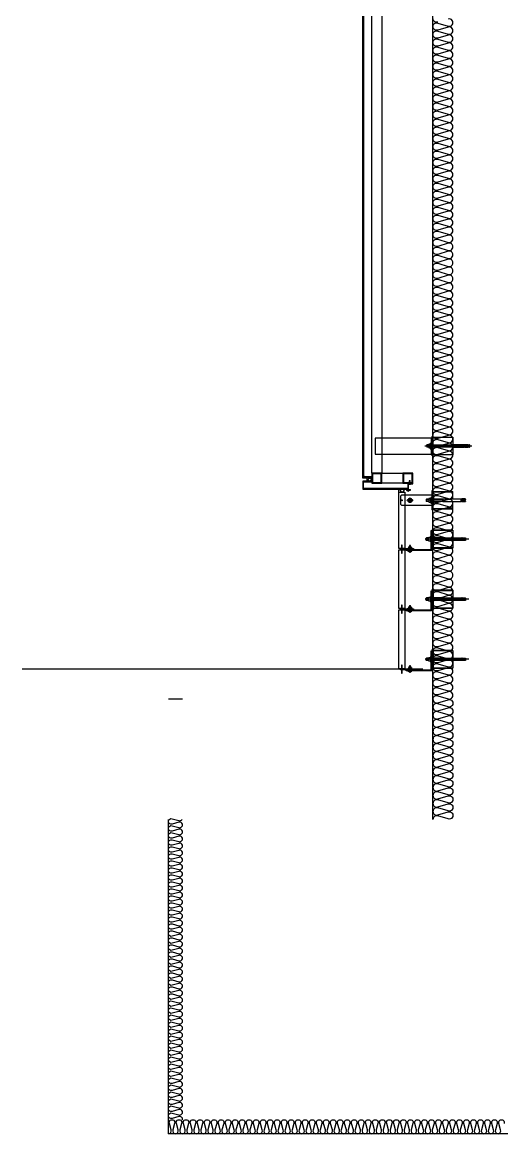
# Model space of a CAD drawing. Header units: millimetres. Extents: x -1320 to 172218, y -4077 to 50350.
# Drawn here: x 74650 to 77044, y -2620 to 2932 of the extents above; entities that cross this region are included whole.
import ezdxf

# ---------------------------------------------------------------- set-up
doc = ezdxf.new("R2010")
doc.units = ezdxf.units.MM
doc.header["$LTSCALE"] = 60
for name, pattern in [('ACAD_ISO05W100', [33, 24, -3, 0, -3, 0, -3]), ('CENTER', [50.8, 31.75, -6.35, 6.35, -6.35]), ('HIDDEN2', [1, 0.5, -0.5])]:
    doc.linetypes.add(name, pattern=pattern)
for name, color, linetype in [('0-Sheet', 7, 'Continuous'), ('4-Pipe', 4, 'Continuous'), ('[0]치수선', 3, 'Continuous'), ('A-ETC-8', 8, 'Continuous'), ('A-FIN', 6, 'Continuous'), ('A-FIN(EX)', 6, 'Continuous'), ('A-INS', 251, 'Continuous'), ('A-SITE', 3, 'ACAD_ISO05W100'), ('ANG', 8, 'Continuous'), ('cen', 1, 'Continuous'), ('EXTRUSION', 7, 'Continuous'), ('INSUL', 8, 'Continuous'), ('ISL', 251, 'Continuous'), ('S-TEEL', 4, 'Continuous'), ('SCREW', 1, 'Continuous'), ('SEALANT', 252, 'Continuous')]:
    doc.layers.add(name, color=color, linetype=linetype)

# ---------------------------------------------------------------- blocks, each defined once
blk = doc.blocks.new('A$C632c858f')
at = {"layer": 'A-ETC-8'}
blk.add_arc((-2.8, 0), 24, 341.8248, 18.1752, dxfattribs=at)
blk.add_ellipse((34, 0), major_axis=(7.59, 0), ratio=0.987937, dxfattribs=at)
blk = doc.blocks.new('A$Cae507117')
at = {"layer": 'A-ETC-8'}
for points in [[(-50, 0), (-50, -50), (0, -50), (0, 0)], [(-46.8, -3.2), (-46.8, -46.8), (-3.2, -46.8), (-3.2, -3.2)]]:
    blk.add_lwpolyline(points, close=True, dxfattribs=at)
blk = doc.blocks.new('너트 M12')
for p, q in [((-9, 0), (9, 0)), ((-9.5, -9), (-9.5, -0.5)), ((9, -9.5), (-9, -9.5)), ((0, -8.3), (0, -1.2)), ((9.5, -0.5), (9.5, -9))]:
    blk.add_line(p, q)
for centre, start, end in [((-9, -0.5), 90, 180), ((-9, -9), 180, 270), ((9, -0.5), 0, 90), ((9, -9), 270, 0)]:
    blk.add_arc(centre, 0.5, start, end)
at = {"extrusion": (0, 0, -1)}
for centre, major_axis, ratio, start_param, end_param in [((-4.8, -0.9), (-4.75, 0.31), 0.185359, -0.024388, 3.141593), ((4.8, -0.9), (4.75, 0.31), 0.185108, 3.141593, 6.30754), ((-4.8, -8.6), (4.75, 0.31), 0.187111, 0, 3.166211), ((4.8, -8.6), (-4.75, 0.31), 0.185991, 3.117121, 6.283185)]:
    blk.add_ellipse(centre, major_axis=major_axis, ratio=ratio, start_param=start_param, end_param=end_param, dxfattribs=at)
blk = doc.blocks.new('A$C5ebcaad0')
at = {"layer": 'A-ETC-8'}
for p, q in [((-439, -220.5), (-439, -229.5)), ((-437, -219), (-437.5, -219)), ((-426, -220.5), (-437, -219)), ((-431.6, -219.7), (-431.6, -221.5)), ((-415.6, -218.7), (-430.6, -218.7)), ((-426, -220.5), (-412, -220.5)), ((-415.6, -218.7), (-412.6, -218.7)), ((-412.6, -218.7), (-412.6, -231.2)), ((-412, -231), (-412, -219)), ((-409, -219), (-412, -219)), ((-409, -231), (-409, -219)), ((-355, -219), (-409, -219)), ((-355, -219), (-245.5, -219)), ((-234, -219), (-225.5, -219)), ((-234, -220.5), (-224, -220.5)), ((-225.5, -231), (-225.5, -219)), ((-224, -220.5), (-225.5, -219)), ((-224, -229.5), (-224, -220.5)), ((-449, -225), (-214, -225)), ((-437.5, -231), (-437, -231)), ((-437, -231), (-426, -229.5)), ((-431.6, -228.5), (-431.6, -230.2)), ((-431.1, -222.3), (-429.3, -223.5)), ((-431.1, -227.7), (-429.3, -226.5)), ((-430.6, -231.2), (-415.6, -231.2)), ((-421.1, -224), (-427.7, -224)), ((-421.1, -226), (-427.7, -226)), ((-426, -229.5), (-412, -229.5)), ((-420.6, -223.5), (-420.6, -223)), ((-420.6, -227), (-420.6, -226.5)), ((-416.6, -227), (-416.6, -223)), ((-415.6, -231.2), (-412.6, -231.2)), ((-412, -231), (-409, -231)), ((-409, -231), (-355, -231)), ((-245.5, -231), (-355, -231)), ((-234.2, -229.5), (-224, -229.5)), ((-234, -231), (-225.5, -231)), ((-224, -229.5), (-225.5, -231))]:
    blk.add_line(p, q, dxfattribs=at)
for points in [[(-255, -180.5), (-255, -269.5), (-355, -269.5), (-355, -180.5)], [(33.5, -185), (-251.5, -185), (-251.5, -265), (33.5, -265)], [(-251.5, -265), (-245.5, -265), (-245.5, -185), (-251.5, -185)], [(-245.5, -210), (-245.5, -240), (-243.5, -240), (-243.5, -210)]]:
    blk.add_lwpolyline(points, close=True, dxfattribs=at)
blk.add_lwpolyline([(-251.5, -177.5), (-251.5, -272.5, -0.414214), (-252.5, -273.5), (-255, -273.5), (-255, -176.5), (-252.5, -176.5, -0.414214)], format="xyb", close=True, dxfattribs=at)
for centre, radius, start, end in [((-437.5, -220.5), 1.5, 90, 180), ((-430.6, -219.7), 1, 90, 180), ((-430.6, -221.5), 1, 180, 236.3099), ((-418.6, -223), 2, 90, 180), ((-418.6, -223), 2, 0, 90), ((-437.5, -229.5), 1.5, 180, 270), ((-430.6, -228.5), 1, 123.6901, 180), ((-430.6, -230.2), 1, 180, 270), ((-427.7, -221), 3, 236.3099, 270), ((-427.7, -229), 3, 90, 123.6901), ((-421.1, -223.5), 0.5, 270, 0), ((-421.1, -226.5), 0.5, 0, 90), ((-418.6, -227), 2, 180, 270), ((-418.6, -227), 2, 270, 0)]:
    blk.add_arc(centre, radius, start, end, dxfattribs=at)
at = {"layer": 'A-ETC-8', "xscale": -1, "rotation": 90}
blk.add_blockref('너트 M12', (-243.5, -225), dxfattribs=at)
blk = doc.blocks.new('A$C878c86f0')
at = {"layer": '[0]치수선', "ltscale": 0.5}
h = blk.add_hatch(color=8, dxfattribs=at)
h.dxf.hatch_style = 1
h.paths.add_polyline_path([(-140, 0.5), (-140, -1.5), (-137.5, -1.5, 0.414214), (-136.5, -0.5), (-136.5, 40), (-138, 40), (-138, 0.5)])
at = {"layer": 'S-TEEL'}
h = blk.add_hatch(dxfattribs=at)
h.set_pattern_fill('JIS_LC_20A', color=8, scale=1.5, angle=180)
h.set_pattern_definition([(225, (13215.134, 33281.177), (21.213203, -21.213203), []), (225, (13213.634, 33281.177), (21.213203, -21.213203), [])])
h.paths.add_polyline_path([(-131.5, -10.5, -0.414214), (-136.5, -5.5), (-136.5, 89.5), (-131.5, 89.5), (-131.5, -5.5), (-6.5, -5.5), (-6.5, -10.5)])
at = {"color": 9, "linetype": 'Continuous', "lineweight": 25}
for p, q in [((-240, 91.5, 0), (-140, 91.5)), ((-240, 91.5, 0), (-240, 53, 0)), ((-240, 89.5, 0), (-140, 89.5)), ((-240, 60.2, 0), (-237, 60.2, 0)), ((-237, 53, 0), (-237, 60.2, 0)), ((-137.5, 95.5), (-140, 95.5)), ((-140, 95.5), (-140, 89.5)), ((-140, 93.5), (-138, 93.5)), ((-138, 93.5), (-138, 54)), ((-136.5, 94.5), (-136.5, 54)), ((-240, 41, 0), (-240, 2.5, 0)), ((-140, 4.5), (-240, 4.5, 0)), ((-140, 2.5), (-240, 2.5, 0)), ((-142, 54), (-136.5, 54)), ((-136.5, 40), (-142, 40)), ((-140, 4.5), (-140, -1.5)), ((-138, 0.5), (-140, 0.5)), ((-138, 0.5), (-138, 40)), ((-136.5, 40), (-136.5, -0.5)), ((-140, -1.5), (-137.5, -1.5))]:
    blk.add_line(p, q, dxfattribs=at)
at = {"color": 9, "ltscale": 0.5}
for p, q in [((-142, 89.5), (-142, 54)), ((-129.5, 61.3), (-131.5, 61.3)), ((-131.5, 61.3), (-131.5, 32.8)), ((-129.5, 32.8), (-129.5, 61.3)), ((-129.5, 56), (-129.5, 38)), ((-120.5, 56.5), (-129, 56.5)), ((-120, 38), (-120, 56)), ((-188.8, 53), (-131.5, 53)), ((-188.8, 53), (-187.3, 51.5)), ((-188.8, 41), (-188.8, 53)), ((-188.8, 51.5), (-131.5, 51.5)), ((-188.8, 42.5), (-131.5, 42.5)), ((-188.8, 41), (-187.3, 42.5)), ((-188.8, 41), (-131.5, 41)), ((-187.3, 42.5), (-187.3, 51.5)), ((-142, 40), (-142, 4.5)), ((-131.5, 32.8), (-129.5, 32.8)), ((-129.5, 53), (-129.5, 53)), ((-129.5, 51.5), (-129.4, 51.5)), ((-129.5, 42.5), (-129.4, 42.5)), ((-129.5, 41), (-129.5, 41)), ((-129, 37.5), (-120.5, 37.5)), ((-128.3, 47), (-121.2, 47)), ((-120.1, 51.5), (-106, 51.5)), ((-120.1, 42.5), (-106, 42.5)), ((-120, 53), (-107.5, 53)), ((-120, 41), (-107.5, 41)), ((-107.5, 41), (-107.5, 53)), ((-106, 51.5), (-107.5, 53)), ((-106, 42.5), (-107.5, 41)), ((-106, 42.5), (-106, 51.5))]:
    blk.add_line(p, q, dxfattribs=at)
at = {"color": 9}
for p, q in [((-302.6, 52, 0), (-302.6, 50.3, 0)), ((-302.6, 43.2, 0), (-302.6, 41.5, 0)), ((-302.6, 41.7, 0), (-297, 42.5, 0)), ((-297, 51.5, 0), (-302.5, 52.3, 0)), ((-302.1, 49.5, 0), (-300.3, 48.3, 0)), ((-302.1, 44, 0), (-300.3, 45.2, 0)), ((-286.6, 53, 0), (-301.6, 53, 0)), ((-301.6, 40.5, 0), (-286.6, 40.5, 0)), ((-292.1, 47.7, 0), (-298.7, 47.7, 0)), ((-292.1, 45.7, 0), (-298.7, 45.7, 0)), ((-297, 51.5, 0), (-283, 51.5, 0)), ((-297, 42.5, 0), (-283, 42.5, 0)), ((-291.6, 48.2, 0), (-291.6, 48.7, 0)), ((-291.6, 44.7, 0), (-291.6, 45.2, 0)), ((-289.6, 50.7, 0), (-289.6, 50.7, 0)), ((-289.6, 42.7, 0), (-289.6, 42.7, 0)), ((-287.6, 44.7, 0), (-287.6, 48.7, 0)), ((-286.6, 53, 0), (-283.6, 53, 0)), ((-286.6, 40.5, 0), (-283.6, 40.5, 0)), ((-283.6, 53, 0), (-283.6, 40.5, 0)), ((-283, 41, 0), (-283, 53, 0)), ((-280, 53, 0), (-283, 53, 0)), ((-283, 41, 0), (-280, 41, 0)), ((-280, 41, 0), (-280, 53, 0)), ((-188.8, 53), (-280, 53, 0)), ((-280, 41, 0), (-188.8, 41))]:
    blk.add_line(p, q, dxfattribs=at)
at = {"color": 9, "linetype": 'Continuous', "lineweight": 25}
for centre, start, end in [((-137.5, 94.5), 0, 90), ((-137.5, -0.5), 270, 0)]:
    blk.add_arc(centre, 1, start, end, dxfattribs=at)
at = {"color": 9, "ltscale": 0.5}
for centre, start, end in [((-129, 56), 90, 180), ((-120.5, 56), 0, 90), ((-129, 38), 180, 270), ((-120.5, 38), 270, 0)]:
    blk.add_arc(centre, 0.5, start, end, dxfattribs=at)
at = {"color": 9}
for centre, radius, start, end in [((-301.6, 52, 0), 1, 90, 180), ((-301.6, 50.3, 0), 1, 180, 236.3099), ((-301.6, 43.2, 0), 1, 123.6901, 180), ((-301.6, 41.5, 0), 1, 180, 270), ((-298.7, 50.7, 0), 3, 236.3099, 270), ((-298.7, 42.7, 0), 3, 90, 123.6901), ((-292.1, 48.2, 0), 0.5, 270, 0), ((-292.1, 45.2, 0), 0.5, 0, 90), ((-289.6, 48.7, 0), 2, 90, 180), ((-289.6, 44.7, 0), 2, 180, 270), ((-289.6, 48.7, 0), 2, 0, 90), ((-289.6, 44.7, 0), 2, 270, 0)]:
    blk.add_arc(centre, radius, start, end, dxfattribs=at)
at = {"color": 9, "ltscale": 0.5}
for centre, major_axis, ratio, start_param, end_param in [((-128.6, 51.7), (0.31, -4.75), 0.185991, 3.117121, 6.283185), ((-120.9, 51.7), (0.31, 4.75), 0.185108, 3.141593, 6.30754), ((-128.6, 42.2), (0.31, 4.75), 0.187111, 0, 3.166211), ((-120.9, 42.2), (0.31, -4.75), 0.185359, -0.024388, 3.141593)]:
    blk.add_ellipse(centre, major_axis=major_axis, ratio=ratio, start_param=start_param, end_param=end_param, dxfattribs=at)
at = {"layer": '[0]치수선', "color": 8, "linetype": 'CENTER', "ltscale": 0.2}
for p, q in [((-320, 47, 0), (-101, 47)), ((-136.5, 54), (-136.5, 40))]:
    blk.add_line(p, q, dxfattribs=at)
at = {"layer": 'ANG'}
for p, q in [((-15.6, 1.5), (-35.4, 1.5)), ((-35.4, 1.5), (-35.4, -0.5)), ((-29.5, 5.5), (-30.5, 6.4)), ((-30.5, 6.4), (-28.5, 6.4)), ((-29.5, 11.4), (-28.5, 12.4)), ((-21.5, 11.4), (-29.5, 11.4)), ((-29.5, 6.4), (-29.5, 11.4)), ((-21.5, 10.4), (-29.5, 10.4)), ((-21.5, 9.4), (-29.5, 9.4)), ((-21.5, 8.4), (-29.5, 8.4)), ((-21.5, 7.4), (-29.5, 7.4)), ((-28.5, 6.4), (-29.5, 5.5)), ((-29.5, 1.5), (-29.5, 5.5)), ((-28.5, 12.4), (-22.5, 12.4)), ((-28.5, 6.4), (-22.5, 6.4)), ((-22.5, 12.4), (-21.5, 11.4)), ((-20.5, 6.4), (-22.5, 6.4)), ((-22.5, 6.4), (-21.5, 5.5)), ((-21.5, 11.4), (-21.5, 6.4)), ((-15.6, -0.5), (-15.6, 1.5)), ((-35.3, -12.5), (-35.3, -10.5)), ((-15.4, -12.5), (-35.3, -12.5)), ((-15.4, -10.5), (-15.4, -12.5))]:
    blk.add_line(p, q, dxfattribs=at)
at = {"layer": 'ANG', "extrusion": (0, 0, -1)}
for p, q in [((-32.4, 6.4), (-32.9, 5.9)), ((-32.9, 5.9), (-32.9, 2)), ((-32.9, 2), (-32.4, 1.5)), ((-30.5, 6.4), (-32.4, 6.4)), ((-21.5, 5.5), (-20.5, 6.4)), ((-21.5, 1.5), (-21.5, 5.5)), ((-20.5, 6.4), (-18.6, 6.4)), ((-18.6, 6.4), (-18.1, 5.9)), ((-18.1, 2), (-18.6, 1.5)), ((-18.1, 5.9), (-18.1, 2))]:
    blk.add_line(p, q, dxfattribs=at)
for points in [[(-13.5, -0.5), (-13.5, 17), (-16.5, 17), (-16.5, -0.5)], [(-16.5, -5.5), (-16.5, -23), (-13.5, -23), (-13.5, -5.5)]]:
    blk.add_lwpolyline(points, dxfattribs=at)
at = {"layer": 'ANG'}
blk.add_lwpolyline([(-43.5, -5.5), (21.5, -5.5), (21.5, -0.5), (-43.5, -0.5)], close=True, dxfattribs=at)
blk.add_arc((-25.3, -9.5), 8.08, 202.3911, 337.6089, dxfattribs=at)
at = {"layer": 'cen'}
blk.add_line((-25.5, 17.8), (-25.5, -21.2), dxfattribs=at)
at = {"layer": 'S-TEEL'}
blk.add_lwpolyline([(-131.5, -10.5), (-6.5, -10.5), (-6.5, -5.5), (-131.5, -5.5), (-131.5, 89.5), (-136.5, 89.5), (-136.5, -5.5, 0.414214)], format="xyb", close=True, dxfattribs=at)
blk = doc.blocks.new('A$C141843b3')
at = {"color": 9}
for p, q in [((-302.6, -46.2), (-302.6, -44.5)), ((-302.6, -44.7), (-297, -45.5)), ((-302.6, -55), (-302.6, -53.3)), ((-297, -54.5), (-302.5, -55.3)), ((-302.1, -47), (-300.3, -48.2)), ((-302.1, -52.5), (-300.3, -51.3)), ((-301.6, -43.5), (-286.6, -43.5)), ((-292.1, -48.8), (-298.7, -48.8)), ((-292.1, -50.8), (-298.7, -50.8)), ((-297, -45.5), (-283, -45.5)), ((-297, -54.5), (-283, -54.5)), ((-291.6, -47.8), (-291.6, -48.3)), ((-291.6, -51.2), (-291.6, -51.8)), ((-289.6, -45.8), (-289.6, -45.8)), ((-289.6, -53.8), (-289.6, -53.8)), ((-287.6, -47.8), (-287.6, -51.8)), ((-286.6, -43.5), (-283.6, -43.5)), ((-283.6, -56), (-283.6, -43.5)), ((-283, -44), (-283, -56)), ((-283, -44), (-280, -44)), ((-280, -44), (-280, -56)), ((-280, -44), (-188.8, -44, 0)), ((-286.6, -56), (-301.6, -56)), ((-286.6, -56), (-283.6, -56)), ((-280, -56), (-283, -56)), ((-188.8, -56, 0), (-280, -56))]:
    blk.add_line(p, q, dxfattribs=at)
at = {"color": 9, "linetype": 'Continuous', "lineweight": 25}
for p, q in [((-140, -5.5, 0), (-240, -5.5)), ((-240, -44), (-240, -5.5)), ((-140, -7.5, 0), (-240, -7.5)), ((-136.5, -43, 0), (-142, -43, 0)), ((-140, -1.5, 0), (-137.5, -1.5, 0)), ((-140, -7.5, 0), (-140, -1.5, 0)), ((-138, -3.5, 0), (-140, -3.5, 0)), ((-138, -3.5, 0), (-138, -43, 0)), ((-136.5, -43, 0), (-136.5, -2.5, 0)), ((-240, -94.5), (-240, -56)), ((-240, -63.2), (-237, -63.2)), ((-240, -92.5), (-140, -92.5, 0)), ((-240, -94.5), (-140, -94.5, 0)), ((-237, -56), (-237, -63.2)), ((-142, -57, 0), (-136.5, -57, 0)), ((-140, -98.5, 0), (-140, -92.5, 0)), ((-140, -96.5, 0), (-138, -96.5, 0)), ((-137.5, -98.5, 0), (-140, -98.5, 0)), ((-138, -96.5, 0), (-138, -57, 0)), ((-136.5, -97.5, 0), (-136.5, -57, 0))]:
    blk.add_line(p, q, dxfattribs=at)
at = {"color": 9, "ltscale": 0.5}
for p, q in [((-188.8, -44, 0), (-131.5, -44, 0)), ((-188.8, -44, 0), (-187.3, -45.5, 0)), ((-188.8, -44, 0), (-188.8, -56, 0)), ((-188.8, -45.5, 0), (-131.5, -45.5, 0)), ((-188.8, -54.5, 0), (-131.5, -54.5, 0)), ((-188.8, -56, 0), (-187.3, -54.5, 0)), ((-187.3, -45.5, 0), (-187.3, -54.5, 0)), ((-142, -43, 0), (-142, -7.5, 0)), ((-131.5, -64.3, 0), (-131.5, -35.8, 0)), ((-131.5, -35.8, 0), (-129.5, -35.8, 0)), ((-129.5, -35.8, 0), (-129.5, -64.3, 0)), ((-129.5, -59, 0), (-129.5, -41, 0)), ((-129.5, -44, 0), (-129.5, -44, 0)), ((-129.5, -45.5, 0), (-129.4, -45.5, 0)), ((-129.5, -54.5, 0), (-129.4, -54.5, 0)), ((-129, -40.5, 0), (-120.5, -40.5, 0)), ((-128.3, -50, 0), (-121.2, -50, 0)), ((-120.1, -45.5, 0), (-106, -45.5, 0)), ((-120.1, -54.5, 0), (-106, -54.5, 0)), ((-120, -41, 0), (-120, -59, 0)), ((-120, -44, 0), (-107.5, -44, 0)), ((-107.5, -44, 0), (-107.5, -56, 0)), ((-106, -45.5, 0), (-107.5, -44, 0)), ((-106, -54.5, 0), (-107.5, -56, 0)), ((-106, -45.5, 0), (-106, -54.5, 0)), ((-188.8, -56, 0), (-131.5, -56, 0)), ((-142, -92.5, 0), (-142, -57, 0)), ((-129.5, -64.3, 0), (-131.5, -64.3, 0)), ((-129.5, -56, 0), (-129.5, -56, 0)), ((-120.5, -59.5, 0), (-129, -59.5, 0)), ((-120, -56, 0), (-107.5, -56, 0))]:
    blk.add_line(p, q, dxfattribs=at)
at = {"color": 9}
for centre, radius, start, end in [((-301.6, -44.5), 1, 90, 180), ((-301.6, -46.2), 1, 180, 236.3099), ((-301.6, -53.3), 1, 123.6901, 180), ((-301.6, -55), 1, 180, 270), ((-298.7, -45.8), 3, 236.3099, 270), ((-298.7, -53.8), 3, 90, 123.6901), ((-292.1, -48.3), 0.5, 270, 0), ((-292.1, -51.2), 0.5, 0, 90), ((-289.6, -47.8), 2, 90, 180), ((-289.6, -51.8), 2, 180, 270), ((-289.6, -47.8), 2, 0, 90), ((-289.6, -51.8), 2, 270, 0)]:
    blk.add_arc(centre, radius, start, end, dxfattribs=at)
at = {"color": 9, "linetype": 'Continuous', "lineweight": 25}
for centre, start, end in [((-137.5, -2.5, 0), 0, 90), ((-137.5, -97.5, 0), 270, 0)]:
    blk.add_arc(centre, 1, start, end, dxfattribs=at)
at = {"color": 9, "ltscale": 0.5}
for centre, start, end in [((-129, -41, 0), 90, 180), ((-120.5, -41, 0), 0, 90), ((-129, -59, 0), 180, 270), ((-120.5, -59, 0), 270, 0)]:
    blk.add_arc(centre, 0.5, start, end, dxfattribs=at)
at = {"color": 9, "ltscale": 0.5, "extrusion": (0, 0, -1)}
for centre, major_axis, ratio, start_param, end_param in [((-128.6, -45.2, 0), (0.31, -4.75), 0.187111, 0, 3.166211), ((-128.6, -54.7, 0), (0.31, 4.75), 0.185991, 3.117121, 6.283185), ((-120.9, -45.2, 0), (0.31, 4.75), 0.185359, -0.024388, 3.141593), ((-120.9, -54.7, 0), (0.31, -4.75), 0.185108, 3.141593, 6.30754)]:
    blk.add_ellipse(centre, major_axis=major_axis, ratio=ratio, start_param=start_param, end_param=end_param, dxfattribs=at)
at = {"layer": 'ANG'}
for p, q in [((-29.3, -43.5, 0), (-33, -50, 0)), ((-33, -50, 0), (-29.3, -56.5, 0)), ((-21.7, -43.5, 0), (-29.3, -43.5, 0)), ((-18, -50, 0), (-21.7, -43.5, 0)), ((-21.7, -56.5, 0), (-18, -50, 0)), ((-29.3, -56.5, 0), (-21.7, -56.5, 0))]:
    blk.add_line(p, q, dxfattribs=at)
at = {"layer": 'ANG', "elevation": 0}
blk.add_lwpolyline([(-142.5, -25), (16.5, -25), (21.5, -30), (21.5, -70), (16.5, -75), (-142.5, -75), (-142.5, -25)], dxfattribs=at)
for points in [[(-142.5, -25), (-142.5, -75), (-137.5, -75), (-137.5, -25)], [(-25.5, -50), (-25.5, -50), (-25.5, -50), (-25.5, -50), (-25.5, -50), (-25.5, -50)]]:
    blk.add_lwpolyline(points, close=True, dxfattribs=at)
at = {"layer": 'ANG'}
for centre, radius in [((-25.5, -50, 0), 10), ((-25.5, -50, 0), 7.5), ((-25.5, -50, 0), 4), ((14, -50, 0), 2)]:
    blk.add_circle(centre, radius, dxfattribs=at)
for centre, start, end in [((-34.9, -50, 0), 86.4468, 273.5532), ((-16.1, -50, 0), 266.4468, 93.5532)]:
    blk.add_arc(centre, 4, start, end, dxfattribs=at)
blk = doc.blocks.new('PH-4-16')
at = {"layer": 'SCREW'}
for p, q in [((-1.5, 0), (-1.5, -1)), ((1.5, 0), (1.5, -1.6)), ((0.1, -0.9), (-2, -1.2)), ((-2, -1.2), (-1.5, -1)), ((0.1, -1), (-2, -1.3)), ((-2, -1.3), (-1.5, -1.5)), ((2, -1.8), (-2, -2.4)), ((-2, -2.4), (-1.5, -2.2)), ((-2, -2.5), (-1.5, -2.7)), ((2, -3), (-2, -3.7)), ((-2, -3.6), (-1.5, -3.5)), ((-2, -3.8), (-1.5, -4)), ((2, -4.3), (-2, -4.9)), ((-2, -4.9), (-1.5, -4.7)), ((-2, -5), (-1.5, -5.2)), ((2, -5.5), (-2, -6.2)), ((-2, -6.1), (-1.5, -5.9)), ((-2, -6.2), (-1.5, -6.4)), ((2, -6.7), (-2, -7.4)), ((-2, -7.4), (-1.5, -7.2)), ((-2, -7.5), (-1.5, -7.7)), ((2, -8), (-2, -8.6)), ((-2, -8.6), (-1.5, -8.4)), ((-2, -8.7), (-1.5, -8.9)), ((2, -9.2), (-2, -9.9)), ((-2, -9.9), (-1.5, -9.7)), ((-2, -10), (-1.5, -10.2)), ((2, -10.5), (-2, -11.1)), ((-2, -11.1), (-1.5, -10.9)), ((-2, -11.2), (-1.5, -11.4)), ((2, -1.9), (-2, -2.5)), ((2, -3.1), (-2, -3.8)), ((2, -4.4), (-2, -5)), ((2, -5.6), (-2, -6.3)), ((2, -6.9), (-2, -7.5)), ((2, -8.1), (-2, -8.7)), ((2, -9.3), (-2, -10)), ((2, -10.6), (-2, -11.2)), ((0.1, -0.9), (-1.5, -1)), ((0.1, -1), (-1.5, -1.5)), ((-1.5, -1.5), (-1.5, -2.2)), ((1.5, -1.6), (-1.5, -2.2)), ((1.5, -2.1), (-1.5, -2.7)), ((-1.5, -2.7), (-1.5, -3.5)), ((1.5, -2.8), (-1.5, -3.5)), ((1.5, -3.3), (-1.5, -4)), ((1.5, -4.1), (-1.5, -4.7)), ((1.5, -4.6), (-1.5, -5.2)), ((-1.5, -5.2), (-1.5, -5.9)), ((1.5, -5.3), (-1.5, -5.9)), ((1.5, -5.8), (-1.5, -6.4)), ((-1.5, -6.4), (-1.5, -7.2)), ((1.5, -6.5), (-1.5, -7.2)), ((1.5, -7.1), (-1.5, -7.7)), ((-1.5, -7.7), (-1.5, -8.4)), ((1.5, -7.8), (-1.5, -8.4)), ((1.5, -8.3), (-1.5, -8.9)), ((-1.5, -8.9), (-1.5, -9.7)), ((1.5, -9), (-1.5, -9.7)), ((1.5, -9.5), (-1.5, -10.2)), ((-1.5, -10.2), (-1.5, -10.9)), ((1.5, -10.3), (-1.5, -10.9)), ((1.5, -10.8), (-1.5, -11.4)), ((-1.5, -11.4), (-1.5, -14.5)), ((-1.5, -14.5), (-1.1, -14.5)), ((0, -16), (-1.5, -14.5)), ((-1.1, -12.6), (-1.1, -14.5)), ((-1.1, -14.5), (0, -16)), ((0, -16), (1.5, -14.5)), ((1.5, -14.5), (0.4, -12.2)), ((1.5, -1.6), (2, -1.8)), ((2, -1.9), (1.5, -2.1)), ((1.5, -2.1), (1.5, -2.8)), ((2, -3), (1.5, -2.8)), ((2, -3.1), (1.5, -3.3)), ((1.5, -3.3), (1.5, -4.1)), ((2, -4.3), (1.5, -4.1)), ((2, -4.4), (1.5, -4.6)), ((1.5, -4.6), (1.5, -5.3)), ((2, -5.5), (1.5, -5.3)), ((2, -5.6), (1.5, -5.8)), ((1.5, -5.8), (1.5, -6.5)), ((2, -6.7), (1.5, -6.5)), ((2, -6.9), (1.5, -7.1)), ((1.5, -7.1), (1.5, -7.8)), ((2, -8), (1.5, -7.8)), ((2, -8.1), (1.5, -8.3)), ((1.5, -8.3), (1.5, -9)), ((2, -9.2), (1.5, -9)), ((2, -9.3), (1.5, -9.5)), ((1.5, -9.5), (1.5, -10.3)), ((2, -10.5), (1.5, -10.3)), ((2, -10.6), (1.5, -10.8)), ((1.5, -10.8), (1.5, -14.5))]:
    blk.add_line(p, q, dxfattribs=at)
at = {"layer": 'SCREW', "color": 1, "linetype": 'CENTER'}
blk.add_line((0, 4), (0, -17.7), dxfattribs=at)
at = {"layer": 'SCREW', "linetype": 'HIDDEN2'}
blk.add_line((-1.5, -4), (-1.5, -4.7), dxfattribs=at)
at = {"layer": 'SCREW'}
blk.add_lwpolyline([(3.5, 1), (3.5, 0), (-3.5, 0), (-3.5, 1, -0.336479), (-2.5, 2.2, -0.138717), (2.5, 2.2, -0.336479)], format="xyb", close=True, dxfattribs=at)
blk.add_lwpolyline([(-2.5, 2.2), (-2.3, 2), (-2.1, 1.9), (-1.8, 1.9), (-1.5, 2), (-1.3, 2), (-1, 2.1), (-0.8, 2.1), (-0.7, 2.1), (-0.6, 2.1), (-0.5, 2), (-0.5, 1.8), (-0.5, 1.6), (-0.5, 1.4), (-0.5, 1.2), (-0.5, 1), (-0.5, 0.8), (-0.4, 0.7), (-0.3, 0.6), (-0.1, 0.6), (0, 0.5), (0.1, 0.6), (0.3, 0.6), (0.4, 0.7), (0.5, 0.8), (0.5, 1), (0.5, 1.2), (0.5, 1.4), (0.5, 1.6), (0.5, 1.8), (0.5, 2), (0.6, 2.1), (0.7, 2.1), (0.8, 2.1), (1, 2.1), (1.3, 2), (1.5, 2), (1.8, 1.9), (2.1, 1.9), (2.3, 2), (2.5, 2.2)], dxfattribs=at)
for centre, radius, start, end in [((-1.9, -1.2), 0.0931, 139.8661, 209.9246), ((-1.9, -2.5), 0.0931, 139.8661, 209.9246), ((-1.9, -3.7), 0.0931, 139.8661, 209.9246), ((-1.9, -4.9), 0.0931, 139.8661, 209.9246), ((-1.9, -6.2), 0.0931, 139.8661, 209.9246), ((-1.9, -7.4), 0.0931, 139.8661, 209.9246), ((-1.9, -8.7), 0.0931, 139.8661, 209.9246), ((-1.9, -9.9), 0.0931, 139.8661, 209.9246), ((-1.9, -11.2), 0.0931, 139.8661, 209.9246), ((-0.3, -12.6), 0.815, 27.365, 180), ((0, -0.9), 0.0605, 310.7271, 69.3149), ((1.9, -1.8), 0.0931, 319.8661, 29.9246), ((1.9, -3.1), 0.0931, 319.8661, 29.9246), ((1.9, -4.3), 0.0931, 319.8661, 29.9246), ((1.9, -5.6), 0.0931, 319.8661, 29.9246), ((1.9, -6.8), 0.0931, 319.8661, 29.9246), ((1.9, -8), 0.0931, 319.8661, 29.9246), ((1.9, -9.3), 0.0931, 319.8661, 29.9246), ((1.9, -10.5), 0.0931, 319.8661, 29.9246)]:
    blk.add_arc(centre, radius, start, end, dxfattribs=at)

msp = doc.modelspace()

# ---------------------------------------------------------------- linework, layer by layer
at = {"layer": '0-Sheet', "elevation": 0}
msp.add_lwpolyline([(76572, 603), (76353, 603), (76353, 637), (76395, 637), (76395, 647), (76392, 647), (76392, 647), (76392, 640), (76350, 640), (76350, 600), (76572, 600)], dxfattribs=at)
msp.add_lwpolyline([(76572, 603, -0.414214), (76575, 600), (76575, 591), (76572, 591), (76572, 600)], format="xyb", dxfattribs=at)
at = {"layer": '4-Pipe', "elevation": 0}
msp.add_lwpolyline([(76575, 630), (76575, 590), (76578, 590), (76578, 627), (76600, 627), (76600, 630)], close=True, dxfattribs=at)
at = {"layer": 'A-ETC-8'}
for p, q in [((76395, 680), (76395, 47016.9, 0)), ((76445, 47016.9, 0), (76445, 680)), ((76445, 680), (76550, 680)), ((76550, 630), (76445, 630))]:
    msp.add_line(p, q, dxfattribs=at)
at = {"layer": 'A-ETC-8', "elevation": 0}
msp.add_lwpolyline([(76358, 659), (76393, 659), (76393, 648), (76395, 648), (76395, 661), (76359.7, 661, 0.226541), (76356, 664.7), (76356, 679.4), (76354, 679.4), (76354, 663, -0.414214)], format="xyb", close=True, dxfattribs=at)
at = {"layer": 'A-FIN', "elevation": 0}
msp.add_lwpolyline([(76391, 659), (76391, 655), (76350, 655), (76350, 3392.5), (76391, 3392.5), (76391, 3388.5), (76354, 3388.5), (76354, 659), (76391, 659)], close=True, dxfattribs=at)
at = {"layer": 'A-FIN(EX)', "elevation": 0}
for points in [[(76560, 585), (76560, 303), (76530, 303), (76530, 585)], [(76560, 297), (76560, 3), (76530, 3), (76530, 297)], [(76560, -3), (76560, -297), (76530, -297), (76530, -3)]]:
    msp.add_lwpolyline(points, close=True, dxfattribs=at)
at = {"layer": 'A-INS'}
msp.add_line((78520, -2620), (75380, -2620), dxfattribs=at)
at = {"layer": 'A-SITE', "linetype": 'Continuous'}
msp.add_line((76650, -300), (74650, -300), dxfattribs=at)
at = {"layer": 'INSUL'}
for p, q in [((76700, -1050), (76700, 47000)), ((75450, -450), (75380, -450)), ((75380, -2620), (75380, -1050))]:
    msp.add_line(p, q, dxfattribs=at)
at = {"layer": 'ISL', "elevation": 0}
for points in [[(76724.2, 2932.4, -0.509267), (76700, 2950, -0.509267)], [(76700, -450, -0.509267), (76724.2, -432.3), (76775.8, -447.6, 1.372593), (76775.8, -412.3), (76724.2, -427.6, -0.509267), (76700, -410, -0.509267), (76724.2, -392.3), (76775.8, -407.6, 1.372593), (76775.8, -372.3), (76724.2, -387.6, -0.509267), (76700, -370, -0.509267), (76724.2, -352.3), (76775.8, -367.6, 1.372593), (76775.8, -332.3), (76724.2, -347.6, -0.509267), (76700, -330, -0.509267), (76724.2, -312.3), (76775.8, -327.6, 1.372593), (76775.8, -292.3), (76724.2, -307.6, -0.509267), (76700, -290, -0.509267), (76724.2, -272.3), (76775.8, -287.6, 1.372593), (76775.8, -252.3), (76724.2, -267.6, -0.509267), (76700, -250, -0.509267), (76724.2, -232.3), (76775.8, -247.6, 1.372593), (76775.8, -212.3), (76724.2, -227.6, -0.509267), (76700, -210, -0.509267), (76724.2, -192.3), (76775.8, -207.6, 1.372593), (76775.8, -172.3), (76724.2, -187.6, -0.509267), (76700, -170, -0.509267), (76724.2, -152.3), (76775.8, -167.6, 1.372593), (76775.8, -132.3), (76724.2, -147.6, -0.509267), (76700, -130, -0.509267), (76724.2, -112.3), (76775.8, -127.6, 1.372593), (76775.8, -92.3), (76724.2, -107.6, -0.509267), (76700, -90, -0.509267), (76724.2, -72.3), (76775.8, -87.6, 1.372593), (76775.8, -52.3), (76724.2, -67.6, -0.509267), (76700, -50, -0.509267), (76724.2, -32.3), (76775.8, -47.6, 1.372593), (76775.8, -12.3), (76724.2, -27.6, -0.509267), (76700, -10, -0.509267), (76724.2, 7.7), (76775.8, -7.6, 1.372593), (76775.8, 27.7), (76724.2, 12.4, -0.509267), (76700, 30, -0.509267), (76724.2, 47.7), (76775.8, 32.4, 1.372593), (76775.8, 67.7), (76724.2, 52.4, -0.509267), (76700, 70, -0.509267), (76724.2, 87.7), (76775.8, 72.4, 1.372593), (76775.8, 107.7), (76724.2, 92.4, -0.509267), (76700, 110, -0.509267), (76724.2, 127.7), (76775.8, 112.4, 1.372593), (76775.8, 147.7), (76724.2, 132.4, -0.509267), (76700, 150, -0.509267), (76724.2, 167.7), (76775.8, 152.4, 1.372593), (76775.8, 187.7), (76724.2, 172.4, -0.509267), (76700, 190, -0.509267), (76724.2, 207.7), (76775.8, 192.4, 1.372593), (76775.8, 227.7), (76724.2, 212.4, -0.509267), (76700, 230, -0.509267), (76724.2, 247.7), (76775.8, 232.4, 1.372593), (76775.8, 267.7), (76724.2, 252.4, -0.509267), (76700, 270, -0.509267), (76724.2, 287.7), (76775.8, 272.4, 1.372593), (76775.8, 307.7), (76724.2, 292.4, -0.509267), (76700, 310, -0.509267), (76724.2, 327.7), (76775.8, 312.4, 1.372593), (76775.8, 347.7), (76724.2, 332.4, -0.509267), (76700, 350, -0.509267), (76724.2, 367.7), (76775.8, 352.4, 1.372593), (76775.8, 387.7), (76724.2, 372.4, -0.509267), (76700, 390, -0.509267), (76724.2, 407.7), (76775.8, 392.4, 1.372593), (76775.8, 427.7), (76724.2, 412.4, -0.509267), (76700, 430, -0.509267), (76724.2, 447.7), (76775.8, 432.4, 1.372593), (76775.8, 467.7), (76724.2, 452.4, -0.509267), (76700, 470, -0.509267), (76724.2, 487.7), (76775.8, 472.4, 1.372593), (76775.8, 507.7), (76724.2, 492.4, -0.509267), (76700, 510, -0.509267), (76724.2, 527.7), (76775.8, 512.4, 1.372593), (76775.8, 547.7), (76724.2, 532.4, -0.509267), (76700, 550, -0.509267), (76724.2, 567.7), (76775.8, 552.4, 1.372593), (76775.8, 587.7), (76724.2, 572.4, -0.509267), (76700, 590, -0.509267), (76724.2, 607.7), (76775.8, 592.4, 1.372593), (76775.8, 627.7), (76724.2, 612.4, -0.509267), (76700, 630, -0.509267), (76724.2, 647.7), (76775.8, 632.4, 1.372593), (76775.8, 667.7), (76724.2, 652.4, -0.509267), (76700, 670, -0.509267), (76724.2, 687.7), (76775.8, 672.4, 1.372593), (76775.8, 707.7), (76724.2, 692.4, -0.509267), (76700, 710, -0.509267), (76724.2, 727.7), (76775.8, 712.4, 1.372593), (76775.8, 747.7), (76724.2, 732.4, -0.509267), (76700, 750, -0.509267), (76724.2, 767.7), (76775.8, 752.4, 1.372593), (76775.8, 787.7), (76724.2, 772.4, -0.509267), (76700, 790, -0.509267), (76724.2, 807.7), (76775.8, 792.4, 1.372593), (76775.8, 827.7), (76724.2, 812.4, -0.509267), (76700, 830, -0.509267), (76724.2, 847.7), (76775.8, 832.4, 1.372593), (76775.8, 867.7), (76724.2, 852.4, -0.509267), (76700, 870, -0.509267), (76724.2, 887.7), (76775.8, 872.4, 1.372593), (76775.8, 907.7), (76724.2, 892.4, -0.509267), (76700, 910, -0.509267), (76724.2, 927.7), (76775.8, 912.4, 1.372593), (76775.8, 947.7), (76724.2, 932.4, -0.509267), (76700, 950, -0.509267), (76724.2, 967.7), (76775.8, 952.4, 1.372593), (76775.8, 987.7), (76724.2, 972.4, -0.509267), (76700, 990, -0.509267), (76724.2, 1007.7), (76775.8, 992.4, 1.372593), (76775.8, 1027.7), (76724.2, 1012.4, -0.509267), (76700, 1030, -0.509267), (76724.2, 1047.7), (76775.8, 1032.4, 1.372593), (76775.8, 1067.7), (76724.2, 1052.4, -0.509267), (76700, 1070, -0.509267), (76724.2, 1087.7), (76775.8, 1072.4, 1.372593), (76775.8, 1107.7), (76724.2, 1092.4, -0.509267), (76700, 1110, -0.509267), (76724.2, 1127.7), (76775.8, 1112.4, 1.372593), (76775.8, 1147.7), (76724.2, 1132.4, -0.509267), (76700, 1150, -0.509267), (76724.2, 1167.7), (76775.8, 1152.4, 1.372593), (76775.8, 1187.7), (76724.2, 1172.4, -0.509267), (76700, 1190, -0.509267), (76724.2, 1207.7), (76775.8, 1192.4, 1.372593), (76775.8, 1227.7), (76724.2, 1212.4, -0.509267), (76700, 1230, -0.509267), (76724.2, 1247.7), (76775.8, 1232.4, 1.372593), (76775.8, 1267.7), (76724.2, 1252.4, -0.509267), (76700, 1270, -0.509267), (76724.2, 1287.7), (76775.8, 1272.4, 1.372593), (76775.8, 1307.7), (76724.2, 1292.4, -0.509267), (76700, 1310, -0.509267), (76724.2, 1327.7), (76775.8, 1312.4, 1.372593), (76775.8, 1347.7), (76724.2, 1332.4, -0.509267), (76700, 1350, -0.509267), (76724.2, 1367.7), (76775.8, 1352.4, 1.372593), (76775.8, 1387.7), (76724.2, 1372.4, -0.509267), (76700, 1390, -0.509267), (76724.2, 1407.7), (76775.8, 1392.4, 1.372593), (76775.8, 1427.7), (76724.2, 1412.4, -0.509267), (76700, 1430, -0.509267), (76724.2, 1447.7), (76775.8, 1432.4, 1.372593), (76775.8, 1467.7), (76724.2, 1452.4, -0.509267), (76700, 1470, -0.509267), (76724.2, 1487.7), (76775.8, 1472.4, 1.372593), (76775.8, 1507.7), (76724.2, 1492.4, -0.509267), (76700, 1510, -0.509267), (76724.2, 1527.7), (76775.8, 1512.4, 1.372593), (76775.8, 1547.7), (76724.2, 1532.4, -0.509267), (76700, 1550, -0.509267), (76724.2, 1567.7), (76775.8, 1552.4, 1.372593), (76775.8, 1587.7), (76724.2, 1572.4, -0.509267), (76700, 1590, -0.509267), (76724.2, 1607.7), (76775.8, 1592.4, 1.372593), (76775.8, 1627.7), (76724.2, 1612.4, -0.509267), (76700, 1630, -0.509267), (76724.2, 1647.7), (76775.8, 1632.4, 1.372593), (76775.8, 1667.7), (76724.2, 1652.4, -0.509267), (76700, 1670, -0.509267), (76724.2, 1687.7), (76775.8, 1672.4, 1.372593), (76775.8, 1707.7), (76724.2, 1692.4, -0.509267), (76700, 1710, -0.509267), (76724.2, 1727.7), (76775.8, 1712.4, 1.372593), (76775.8, 1747.7), (76724.2, 1732.4, -0.509267), (76700, 1750, -0.509267), (76724.2, 1767.7), (76775.8, 1752.4, 1.372593), (76775.8, 1787.7), (76724.2, 1772.4, -0.509267), (76700, 1790, -0.509267), (76724.2, 1807.7), (76775.8, 1792.4, 1.372593), (76775.8, 1827.7), (76724.2, 1812.4, -0.509267), (76700, 1830, -0.509267), (76724.2, 1847.7), (76775.8, 1832.4, 1.372593), (76775.8, 1867.7), (76724.2, 1852.4, -0.509267), (76700, 1870, -0.509267), (76724.2, 1887.7), (76775.8, 1872.4, 1.372593), (76775.8, 1907.7), (76724.2, 1892.4, -0.509267), (76700, 1910, -0.509267), (76724.2, 1927.7), (76775.8, 1912.4, 1.372593), (76775.8, 1947.7), (76724.2, 1932.4, -0.509267), (76700, 1950, -0.509267), (76724.2, 1967.7), (76775.8, 1952.4, 1.372593), (76775.8, 1987.7), (76724.2, 1972.4, -0.509267), (76700, 1990, -0.509267), (76724.2, 2007.7), (76775.8, 1992.4, 1.372593), (76775.8, 2027.7), (76724.2, 2012.4, -0.509267), (76700, 2030, -0.509267), (76724.2, 2047.7), (76775.8, 2032.4, 1.372593), (76775.8, 2067.7), (76724.2, 2052.4, -0.509267), (76700, 2070, -0.509267), (76724.2, 2087.7), (76775.8, 2072.4, 1.372593), (76775.8, 2107.7), (76724.2, 2092.4, -0.509267), (76700, 2110, -0.509267), (76724.2, 2127.7), (76775.8, 2112.4, 1.372593), (76775.8, 2147.7), (76724.2, 2132.4, -0.509267), (76700, 2150, -0.509267), (76724.2, 2167.7), (76775.8, 2152.4, 1.372593), (76775.8, 2187.7), (76724.2, 2172.4, -0.509267), (76700, 2190, -0.509267), (76724.2, 2207.7), (76775.8, 2192.4, 1.372593), (76775.8, 2227.7), (76724.2, 2212.4, -0.509267), (76700, 2230, -0.509267), (76724.2, 2247.7), (76775.8, 2232.4, 1.372593), (76775.8, 2267.7), (76724.2, 2252.4, -0.509267), (76700, 2270, -0.509267), (76724.2, 2287.7), (76775.8, 2272.4, 1.372593), (76775.8, 2307.7), (76724.2, 2292.4, -0.509267), (76700, 2310, -0.509267), (76724.2, 2327.7), (76775.8, 2312.4, 1.372593), (76775.8, 2347.7), (76724.2, 2332.4, -0.509267), (76700, 2350, -0.509267), (76724.2, 2367.7), (76775.8, 2352.4, 1.372593), (76775.8, 2387.7), (76724.2, 2372.4, -0.509267), (76700, 2390, -0.509267), (76724.2, 2407.7), (76775.8, 2392.4, 1.372593), (76775.8, 2427.7), (76724.2, 2412.4, -0.509267), (76700, 2430, -0.509267), (76724.2, 2447.7), (76775.8, 2432.4, 1.372593), (76775.8, 2467.7), (76724.2, 2452.4, -0.509267), (76700, 2470, -0.509267), (76724.2, 2487.7), (76775.8, 2472.4, 1.372593), (76775.8, 2507.7), (76724.2, 2492.4, -0.509267), (76700, 2510, -0.509267), (76724.2, 2527.7), (76775.8, 2512.4, 1.372593), (76775.8, 2547.7), (76724.2, 2532.4, -0.509267), (76700, 2550, -0.509267), (76724.2, 2567.7), (76775.8, 2552.4, 1.372593), (76775.8, 2587.7), (76724.2, 2572.4, -0.509267), (76700, 2590, -0.509267), (76724.2, 2607.7), (76775.8, 2592.4, 1.372593), (76775.8, 2627.7), (76724.2, 2612.4, -0.509267), (76700, 2630, -0.509267), (76724.2, 2647.7), (76775.8, 2632.4, 1.372593), (76775.8, 2667.7), (76724.2, 2652.4, -0.509267), (76700, 2670, -0.509267), (76724.2, 2687.7), (76775.8, 2672.4, 1.372593), (76775.8, 2707.7), (76724.2, 2692.4, -0.509267), (76700, 2710, -0.509267), (76724.2, 2727.7), (76775.8, 2712.4, 1.372593), (76775.8, 2747.7), (76724.2, 2732.4, -0.509267), (76700, 2750, -0.509267), (76724.2, 2767.7), (76775.8, 2752.4, 1.372593), (76775.8, 2787.7), (76724.2, 2772.4, -0.509267), (76700, 2790, -0.509267), (76724.2, 2807.7), (76775.8, 2792.4, 1.372593), (76775.8, 2827.7), (76724.2, 2812.4, -0.509267), (76700, 2830, -0.509267), (76724.2, 2847.7), (76775.8, 2832.4, 1.372593), (76775.8, 2867.7), (76724.2, 2852.4, -0.509267), (76700, 2870, -0.509267), (76724.2, 2887.7), (76775.8, 2872.4, 1.372593), (76775.8, 2907.7), (76724.2, 2892.4, -0.509267), (76700, 2910, -0.509267), (76724.2, 2927.7), (76775.8, 2912.4, 1.372593), (76775.8, 2947.7)], [(76700, -450, 0.509267), (76724.2, -467.7), (76775.8, -452.3, -1.372593), (76775.8, -487.7), (76724.2, -472.3, 0.509267), (76700, -490, 0.509267), (76724.2, -507.7), (76775.8, -492.3, -1.372593), (76775.8, -527.7), (76724.2, -512.3, 0.509267), (76700, -530, 0.509267), (76724.2, -547.7), (76775.8, -532.3, -1.372593), (76775.8, -567.7), (76724.2, -552.3, 0.509267), (76700, -570, 0.509267), (76724.2, -587.7), (76775.8, -572.3, -1.372593), (76775.8, -607.7), (76724.2, -592.3, 0.509267), (76700, -610, 0.509267), (76724.2, -627.7), (76775.8, -612.3, -1.372593), (76775.8, -647.7), (76724.2, -632.3, 0.509267), (76700, -650, 0.509267), (76724.2, -667.7), (76775.8, -652.3, -1.372593), (76775.8, -687.7), (76724.2, -672.3, 0.509267), (76700, -690, 0.509267), (76724.2, -707.7), (76775.8, -692.3, -1.372593), (76775.8, -727.7), (76724.2, -712.3, 0.509267), (76700, -730, 0.509267), (76724.2, -747.7), (76775.8, -732.3, -1.372593), (76775.8, -767.7), (76724.2, -752.3, 0.509267), (76700, -770, 0.509267), (76724.2, -787.7), (76775.8, -772.3, -1.372593), (76775.8, -807.7), (76724.2, -792.3, 0.509267), (76700, -810, 0.509267), (76724.2, -827.7), (76775.8, -812.3, -1.372593), (76775.8, -847.7), (76724.2, -832.3, 0.509267), (76700, -850, 0.509267), (76724.2, -867.7), (76775.8, -852.3, -1.372593), (76775.8, -887.7), (76724.2, -872.3, 0.509267), (76700, -890, 0.509267), (76724.2, -907.7), (76775.8, -892.3, -1.372593), (76775.8, -927.7), (76724.2, -912.3, 0.509267), (76700, -930, 0.509267), (76724.2, -947.7), (76775.8, -932.3, -1.372593), (76775.8, -967.7), (76724.2, -952.3, 0.509267), (76700, -970, 0.509267), (76724.2, -987.7), (76775.8, -972.3, -1.372593), (76775.8, -1007.7), (76724.2, -992.3, 0.509267), (76700, -1010, 0.509267), (76724.2, -1027.7), (76775.8, -1012.3, -1.372593), (76775.8, -1047.7), (76724.2, -1032.3, 0.509267), (76700, -1050)], [(75449.8, -2550, 0.5836), (75431, -2534.4), (75399, -2543.1, -0.524856), (75380, -2530, -0.524856), (75399, -2516.9), (75431, -2525.6, 1.449198), (75431, -2499.4), (75399, -2508.1, -0.524856), (75380, -2495, -0.524856), (75399, -2481.9), (75431, -2490.6, 1.449198), (75431, -2464.4), (75399, -2473.1, -0.524856), (75380, -2460, -0.524856), (75399, -2446.9), (75431, -2455.6, 1.449198), (75431, -2429.4), (75399, -2438.1, -0.524856), (75380, -2425, -0.524856), (75399, -2411.9), (75431, -2420.6, 1.449198), (75431, -2394.4), (75399, -2403.1, -0.524856), (75380, -2390, -0.524856), (75399, -2376.9), (75431, -2385.6, 1.449198), (75431, -2359.4), (75399, -2368.1, -0.524856), (75380, -2355, -0.524856), (75399, -2341.9), (75431, -2350.6, 1.449198), (75431, -2324.4), (75399, -2333.1, -0.524856), (75380, -2320, -0.524856), (75399, -2306.9), (75431, -2315.6, 1.449198), (75431, -2289.4), (75399, -2298.1, -0.524856), (75380, -2285, -0.524856), (75399, -2271.9), (75431, -2280.6, 1.449198), (75431, -2254.4), (75399, -2263.1, -0.524856), (75380, -2250, -0.524856), (75399, -2236.9), (75431, -2245.6, 1.449198), (75431, -2219.4), (75399, -2228.1, -0.524856), (75380, -2215, -0.524856), (75399, -2201.9), (75431, -2210.6, 1.449198), (75431, -2184.4), (75399, -2193.1, -0.524856), (75380, -2180, -0.524856), (75399, -2166.9), (75431, -2175.6, 1.449198), (75431, -2149.4), (75399, -2158.1, -0.524856), (75380, -2145, -0.524856), (75399, -2131.9), (75431, -2140.6, 1.449198), (75431, -2114.4), (75399, -2123.1, -0.524856), (75380, -2110, -0.524856), (75399, -2096.9), (75431, -2105.6, 1.449198), (75431, -2079.4), (75399, -2088.1, -0.524856), (75380, -2075, -0.524856), (75399, -2061.9), (75431, -2070.6, 1.449198), (75431, -2044.4), (75399, -2053.1, -0.524856), (75380, -2040, -0.524856), (75399, -2026.9), (75431, -2035.6, 1.449198), (75431, -2009.4), (75399, -2018.1, -0.524856), (75380, -2005, -0.524856), (75399, -1991.9), (75431, -2000.6, 1.449198), (75431, -1974.4), (75399, -1983.1, -0.524856), (75380, -1970, -0.524856), (75399, -1956.9), (75431, -1965.6, 1.449198), (75431, -1939.4), (75399, -1948.1, -0.524856), (75380, -1935, -0.524856), (75399, -1921.9), (75431, -1930.6, 1.449198), (75431, -1904.4), (75399, -1913.1, -0.524856), (75380, -1900, -0.524856), (75399, -1886.9), (75431, -1895.6, 1.449198), (75431, -1869.4), (75399, -1878.1, -0.524856), (75380, -1865, -0.524856), (75399, -1851.9), (75431, -1860.6, 1.449198), (75431, -1834.4), (75399, -1843.1, -0.524856), (75380, -1830, -0.524856), (75399, -1816.9), (75431, -1825.6, 1.449198), (75431, -1799.4), (75399, -1808.1, -0.524856), (75380, -1795, -0.524856), (75399, -1781.9), (75431, -1790.6, 1.449198), (75431, -1764.4), (75399, -1773.1, -0.524856), (75380, -1760, -0.524856), (75399, -1746.9), (75431, -1755.6, 1.449198), (75431, -1729.4), (75399, -1738.1, -0.524856), (75380, -1725, -0.524856), (75399, -1711.9), (75431, -1720.6, 1.449198), (75431, -1694.4), (75399, -1703.1, -0.524856), (75380, -1690, -0.524856), (75399, -1676.9), (75431, -1685.6, 1.449198), (75431, -1659.4), (75399, -1668.1, -0.524856), (75380, -1655, -0.524856), (75399, -1641.9), (75431, -1650.6, 1.449198), (75431, -1624.4), (75399, -1633.1, -0.524856), (75380, -1620, -0.524856), (75399, -1606.9), (75431, -1615.6, 1.449198), (75431, -1589.4), (75399, -1598.1, -0.524856), (75380, -1585, -0.524856), (75399, -1571.9), (75431, -1580.6, 1.449198), (75431, -1554.4), (75399, -1563.1, -0.524856), (75380, -1550, -0.524856), (75399, -1536.9), (75431, -1545.6, 1.449198), (75431, -1519.4), (75399, -1528.1, -0.524856), (75380, -1515, -0.524856), (75399, -1501.9), (75431, -1510.6, 1.449198), (75431, -1484.4), (75399, -1493.1, -0.524856), (75380, -1480, -0.524856), (75399, -1466.9), (75431, -1475.6, 1.449198), (75431, -1449.4), (75399, -1458.1, -0.524856), (75380, -1445, -0.524856), (75399, -1431.9), (75431, -1440.6, 1.449198), (75431, -1414.4), (75399, -1423.1, -0.524856), (75380, -1410, -0.524856), (75399, -1396.9), (75431, -1405.6, 1.449198), (75431, -1379.4), (75399, -1388.1, -0.524856), (75380, -1375, -0.524856), (75399, -1361.9), (75431, -1370.6, 1.449198), (75431, -1344.4), (75399, -1353.1, -0.524856), (75380, -1340, -0.524856), (75399, -1326.9), (75431, -1335.6, 1.449198), (75431, -1309.4), (75399, -1318.1, -0.524856), (75380, -1305, -0.524856), (75399, -1291.9), (75431, -1300.6, 1.449198), (75431, -1274.4), (75399, -1283.1, -0.524856), (75380, -1270, -0.524856), (75399, -1256.9), (75431, -1265.6, 1.449198), (75431, -1239.4), (75399, -1248.1, -0.524856), (75380, -1235, -0.524856), (75399, -1221.9), (75431, -1230.6, 1.449198), (75431, -1204.4), (75399, -1213.1, -0.524856), (75380, -1200, -0.524856), (75399, -1186.9), (75431, -1195.6, 1.449198), (75431, -1169.4), (75399, -1178.1, -0.524856), (75380, -1165, -0.524856), (75399, -1151.9), (75431, -1160.6, 1.449198), (75431, -1134.4), (75399, -1143.1, -0.524856), (75380, -1130, -0.524856), (75399, -1116.9), (75431, -1125.6, 1.449198), (75431, -1099.4), (75399, -1108.1, -0.524856), (75380, -1095, -0.524856), (75399, -1081.9), (75431, -1090.6, 1.449198), (75431, -1064.4), (75399, -1073.1, -0.524856), (75380, -1060, -0.524856), (75399, -1046.9), (75431, -1055.6, 0.356068), (75447.8, -1050, 0.356068)], [(75380, -2620, 0.524856), (75393.1, -2601), (75384.4, -2569, -1.449198), (75410.6, -2569), (75401.9, -2601, 0.524856), (75415, -2620, 0.524856), (75428.1, -2601), (75419.4, -2569, -1.449198), (75445.6, -2569), (75436.9, -2601, 0.524856), (75450, -2620, 0.524856), (75463.1, -2601), (75454.4, -2569, -1.449198), (75480.6, -2569), (75471.9, -2601, 0.524856), (75485, -2620, 0.524856), (75498.1, -2601), (75489.4, -2569, -1.449198), (75515.6, -2569), (75506.9, -2601, 0.524856), (75520, -2620, 0.524856), (75533.1, -2601), (75524.4, -2569, -1.449198), (75550.6, -2569), (75541.9, -2601, 0.524856), (75555, -2620, 0.524856), (75568.1, -2601), (75559.4, -2569, -1.449198), (75585.6, -2569), (75576.9, -2601, 0.524856), (75590, -2620, 0.524856), (75603.1, -2601), (75594.4, -2569, -1.449198), (75620.6, -2569), (75611.9, -2601, 0.524856), (75625, -2620, 0.524856), (75638.1, -2601), (75629.4, -2569, -1.449198), (75655.6, -2569), (75646.9, -2601, 0.524856), (75660, -2620, 0.524856), (75673.1, -2601), (75664.4, -2569, -1.449198), (75690.6, -2569), (75681.9, -2601, 0.524856), (75695, -2620, 0.524856), (75708.1, -2601), (75699.4, -2569, -1.449198), (75725.6, -2569), (75716.9, -2601, 0.524856), (75730, -2620, 0.524856), (75743.1, -2601), (75734.4, -2569, -1.449198), (75760.6, -2569), (75751.9, -2601, 0.524856), (75765, -2620, 0.524856), (75778.1, -2601), (75769.4, -2569, -1.449198), (75795.6, -2569), (75786.9, -2601, 0.524856), (75800, -2620, 0.524856), (75813.1, -2601), (75804.4, -2569, -1.449198), (75830.6, -2569), (75821.9, -2601, 0.524856), (75835, -2620, 0.524856), (75848.1, -2601), (75839.4, -2569, -1.449198), (75865.6, -2569), (75856.9, -2601, 0.524856), (75870, -2620, 0.524856), (75883.1, -2601), (75874.4, -2569, -1.449198), (75900.6, -2569), (75891.9, -2601, 0.524856), (75905, -2620, 0.524856), (75918.1, -2601), (75909.4, -2569, -1.449198), (75935.6, -2569), (75926.9, -2601, 0.524856), (75940, -2620, 0.524856), (75953.1, -2601), (75944.4, -2569, -1.449198), (75970.6, -2569), (75961.9, -2601, 0.524856), (75975, -2620, 0.524856), (75988.1, -2601), (75979.4, -2569, -1.449198), (76005.6, -2569), (75996.9, -2601, 0.524856), (76010, -2620, 0.524856), (76023.1, -2601), (76014.4, -2569, -1.449198), (76040.6, -2569), (76031.9, -2601, 0.524856), (76045, -2620, 0.524856), (76058.1, -2601), (76049.4, -2569, -1.449198), (76075.6, -2569), (76066.9, -2601, 0.524856), (76080, -2620, 0.524856), (76093.1, -2601), (76084.4, -2569, -1.449198), (76110.6, -2569), (76101.9, -2601, 0.524856), (76115, -2620, 0.524856), (76128.1, -2601), (76119.4, -2569, -1.449198), (76145.6, -2569), (76136.9, -2601, 0.524856), (76150, -2620, 0.524856), (76163.1, -2601), (76154.4, -2569, -1.449198), (76180.6, -2569), (76171.9, -2601, 0.524856), (76185, -2620, 0.524856), (76198.1, -2601), (76189.4, -2569, -1.449198), (76215.6, -2569), (76206.9, -2601, 0.524856), (76220, -2620, 0.524856), (76233.1, -2601), (76224.4, -2569, -1.449198), (76250.6, -2569), (76241.9, -2601, 0.524856), (76255, -2620, 0.524856), (76268.1, -2601), (76259.4, -2569, -1.449198), (76285.6, -2569), (76276.9, -2601, 0.524856), (76290, -2620, 0.524856), (76303.1, -2601), (76294.4, -2569, -1.449198), (76320.6, -2569), (76311.9, -2601, 0.524856), (76325, -2620, 0.524856), (76338.1, -2601), (76329.4, -2569, -1.449198), (76355.6, -2569), (76346.9, -2601, 0.524856), (76360, -2620, 0.524856), (76373.1, -2601), (76364.4, -2569, -1.449198), (76390.6, -2569), (76381.9, -2601, 0.524856), (76395, -2620, 0.524856), (76408.1, -2601), (76399.4, -2569, -1.449198), (76425.6, -2569), (76416.9, -2601, 0.524856), (76430, -2620, 0.524856), (76443.1, -2601), (76434.4, -2569, -1.449198), (76460.6, -2569), (76451.9, -2601, 0.524856), (76465, -2620, 0.524856), (76478.1, -2601), (76469.4, -2569, -1.449198), (76495.6, -2569), (76486.9, -2601, 0.524856), (76500, -2620, 0.524856), (76513.1, -2601), (76504.4, -2569, -1.449198), (76530.6, -2569), (76521.9, -2601, 0.524856), (76535, -2620, 0.524856), (76548.1, -2601), (76539.4, -2569, -1.449198), (76565.6, -2569), (76556.9, -2601, 0.524856), (76570, -2620, 0.524856), (76583.1, -2601), (76574.4, -2569, -1.449198), (76600.6, -2569), (76591.9, -2601, 0.524856), (76605, -2620, 0.524856), (76618.1, -2601), (76609.4, -2569, -1.449198), (76635.6, -2569), (76626.9, -2601, 0.524856), (76640, -2620, 0.524856), (76653.1, -2601), (76644.4, -2569, -1.449198), (76670.6, -2569), (76661.9, -2601, 0.524856), (76675, -2620, 0.524856), (76688.1, -2601), (76679.4, -2569, -1.449198), (76705.6, -2569), (76696.9, -2601, 0.524856), (76710, -2620, 0.524856), (76723.1, -2601), (76714.4, -2569, -1.449198), (76740.6, -2569), (76731.9, -2601, 0.524856), (76745, -2620, 0.524856), (76758.1, -2601), (76749.4, -2569, -1.449198), (76775.6, -2569), (76766.9, -2601, 0.524856), (76780, -2620, 0.524856), (76793.1, -2601), (76784.4, -2569, -1.449198), (76810.6, -2569), (76801.9, -2601, 0.524856), (76815, -2620, 0.524856), (76828.1, -2601), (76819.4, -2569, -1.449198), (76845.6, -2569), (76836.9, -2601, 0.524856), (76850, -2620, 0.524856), (76863.1, -2601), (76854.4, -2569, -1.449198), (76880.6, -2569), (76871.9, -2601, 0.524856), (76885, -2620, 0.524856), (76898.1, -2601), (76889.4, -2569, -1.449198), (76915.6, -2569), (76906.9, -2601, 0.524856), (76920, -2620, 0.524856), (76933.1, -2601), (76924.4, -2569, -1.449198), (76950.6, -2569), (76941.9, -2601, 0.524856), (76955, -2620, 0.524856), (76968.1, -2601), (76959.4, -2569, -1.449198), (76985.6, -2569), (76976.9, -2601, 0.524856), (76990, -2620, 0.524856), (77003.1, -2601), (76994.4, -2569, -1.449198), (77020.6, -2569), (77011.9, -2601, 0.524856), (77025, -2620, 0.524856), (77038.1, -2601), (77029.4, -2569, -1.449198), (77055.6, -2569)]]:
    msp.add_lwpolyline(points, format="xyb", dxfattribs=at)
at = {"layer": 'SEALANT'}
msp.add_arc((76429.6, 592.5), 100.7, 355.7294, 4.2706, dxfattribs=at)
msp.add_ellipse((76546.5, 592.5), major_axis=(8.53, 0), ratio=0.879432, dxfattribs=at)

# ---------------------------------------------------------------- block references
at = {"layer": 'A-ETC-8', "rotation": 180}
msp.add_blockref('A$C5ebcaad0', (76445, 590), dxfattribs=at)
at = {"layer": 'A-ETC-8'}
for name, p in [('A$Cae507117', (76445, 680)), ('A$Cae507117', (76600, 680)), ('A$C632c858f', (76350, 647.5))]:
    msp.add_blockref(name, p, dxfattribs=at)
at = {"layer": 'EXTRUSION', "xscale": -1, "rotation": 180}
msp.add_blockref('PH-4-16', (76585, 627), dxfattribs=at)
at = {"layer": 'EXTRUSION', "rotation": 90.00000000000001}
msp.add_blockref('PH-4-16', (76572, 595.5), dxfattribs=at)
at = {"layer": 'S-TEEL', "xscale": -1}
for name, p in [('A$C141843b3', (76560, 594)), ('A$C878c86f0', (76560, 303)), ('A$C878c86f0', (76560, 3)), ('A$C878c86f0', (76560, -297))]:
    msp.add_blockref(name, p, dxfattribs=at)

doc.saveas('drawing.dxf')
